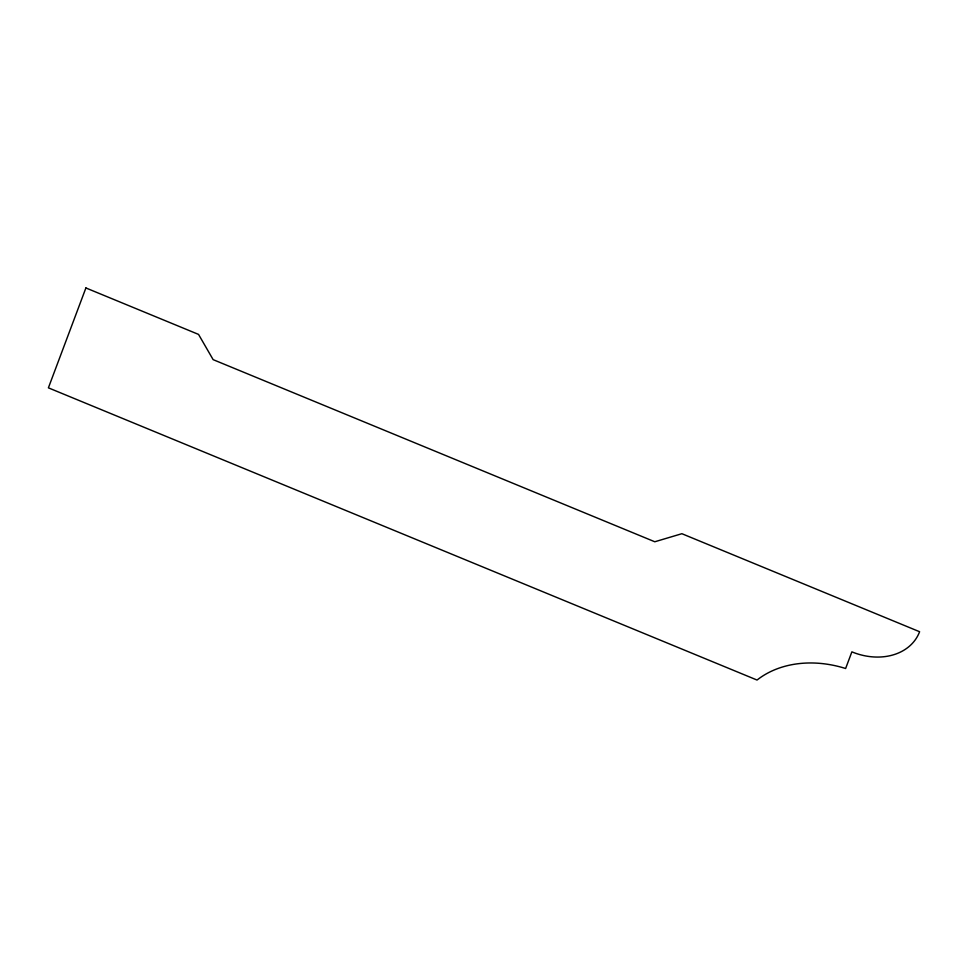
<?xml version="1.0" encoding="UTF-8"?>
<svg xmlns="http://www.w3.org/2000/svg" width="968" height="968" viewBox="0 0 968 968"><rect width="100%" height="100%" fill="white"/><g stroke="black" fill="none" stroke-linecap="round" stroke-linejoin="round"><path stroke-width="1.45" d="M85.898 287.956L48.4 387.841L757.049 680.044A98.881 77.803 25.4 0 1 845.621 668.501L851.876 651.851A56.41 44.395 25.4 0 0 919.6 631.729L681.883 533.707L654.791 541.765L213.142 359.648L198.549 334.408L85.898 287.956"/></g></svg>
